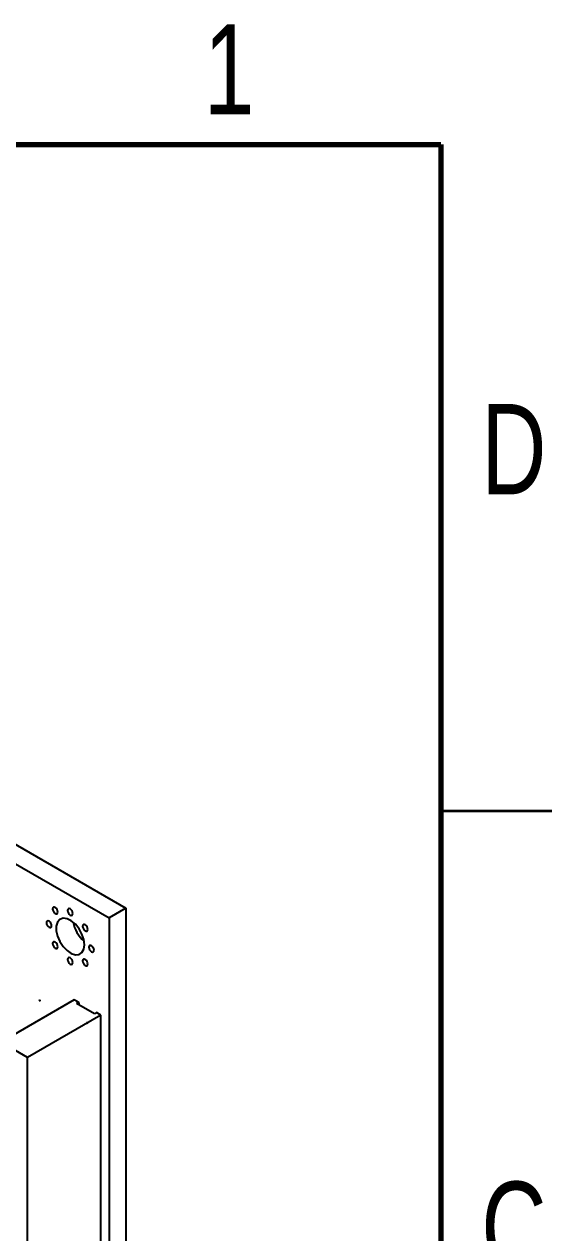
# Model space of a CAD drawing. Header units: millimetres. Extents: x 2 to 294, y 2 to 208.
# Drawn here: x 258.8 to 294.5, y 126.5 to 208.1 of the extents above; entities that cross this region are included whole.
import ezdxf

# ---------------------------------------------------------------- set-up
doc = ezdxf.new("R2010")
doc.units = ezdxf.units.MM
doc.header["$PDSIZE"] = -1
doc.styles.add('SLDTEXTSTYLE0', font='TXT', dxfattribs={"width": 0.75})

msp = doc.modelspace()

# ---------------------------------------------------------------- linework, layer by layer
at = {"color": 7, "linetype": 'Continuous', "lineweight": 70}
for p, q in [((10, 200), (287, 200)), ((287, 200), (287, 10))]:
    msp.add_line(p, q, dxfattribs=at)
at = {"color": 7, "linetype": 'Continuous', "lineweight": 25}
for p, q in [((209.497, 180.887), (265.714, 148.434)), ((258.095, 151.526), (264.582, 147.781)), ((265.714, 148.434), (264.582, 147.781)), ((264.582, 147.781), (264.582, 82.865)), ((265.714, 148.434), (265.714, 83.518)), ((262.23, 142.254), (257.28, 139.397)), ((262.529, 142.081), (262.23, 142.254)), ((262.529, 142.081), (262.388, 142)), ((263.585, 141.308), (262.388, 142)), ((262.529, 142.081), (262.529, 141.918)), ((264.026, 141.217), (259.076, 138.36)), ((263.727, 141.39), (263.585, 141.308)), ((264.026, 141.217), (263.727, 141.39)), ((264.026, 124.625), (264.026, 141.217)), ((259.076, 138.36), (257.28, 139.397)), ((259.076, 121.768), (259.076, 138.36))]:
    msp.add_line(p, q, dxfattribs=at)
at = {"color": 7, "linetype": 'Continuous', "lineweight": 35}
msp.add_line((287, 155), (294.5, 155), dxfattribs=at)
at = {"color": 7, "linetype": 'Continuous'}
for p, q in [((259.891, 142.218), (259.823, 142.178)), ((259.891, 142.218), (259.823, 142.178)), ((259.891, 142.218), (259.891, 142.257)), ((259.891, 142.218), (259.891, 142.257)), ((263.128, 140.699), (263.128, 140.778)), ((263.128, 140.699), (263.128, 140.778)), ((263.128, 140.699), (263.162, 140.679)), ((263.128, 140.699), (263.162, 140.679))]:
    msp.add_line(p, q, dxfattribs=at)
at = {"color": 7, "linetype": 'Continuous', "lineweight": 25, "flags": 128}
for points in [[(261.118, 148.179), (261.104, 148.265), (261.066, 148.353), (261.009, 148.431), (260.941, 148.485), (260.873, 148.509), (260.816, 148.498), (260.778, 148.453), (260.764, 148.383), (260.778, 148.297), (260.816, 148.209), (260.873, 148.132), (260.941, 148.077), (261.009, 148.053), (261.066, 148.065), (261.104, 148.109), (261.118, 148.179)], [(262.908, 145.976), (262.866, 146.326), (262.742, 146.693), (262.549, 147.046), (262.302, 147.352), (262.025, 147.585), (261.741, 147.725), (261.476, 147.758), (261.254, 147.681), (261.093, 147.502), (261.01, 147.237), (261.01, 146.908), (261.093, 146.546), (261.254, 146.182), (261.476, 145.848), (261.741, 145.575), (262.025, 145.387), (262.302, 145.3), (262.549, 145.322), (262.742, 145.451), (262.866, 145.676), (262.908, 145.976)], [(262.13, 148.079), (262.117, 148.165), (262.078, 148.253), (262.021, 148.33), (261.953, 148.385), (261.886, 148.409), (261.828, 148.397), (261.79, 148.353), (261.777, 148.283), (261.79, 148.197), (261.828, 148.109), (261.886, 148.031), (261.953, 147.977), (262.021, 147.953), (262.078, 147.964), (262.117, 148.008), (262.13, 148.079)], [(260.698, 147.252), (260.685, 147.338), (260.647, 147.426), (260.589, 147.504), (260.522, 147.558), (260.454, 147.582), (260.397, 147.57), (260.358, 147.526), (260.345, 147.456), (260.358, 147.37), (260.397, 147.282), (260.454, 147.204), (260.522, 147.15), (260.589, 147.126), (260.647, 147.137), (260.685, 147.182), (260.698, 147.252)], [(263.143, 147.01), (263.129, 147.096), (263.091, 147.184), (263.034, 147.262), (262.966, 147.316), (262.898, 147.34), (262.841, 147.329), (262.803, 147.284), (262.789, 147.214), (262.803, 147.128), (262.841, 147.04), (262.898, 146.963), (262.966, 146.908), (263.034, 146.884), (263.091, 146.896), (263.129, 146.94), (263.143, 147.01)], [(261.118, 145.841), (261.104, 145.927), (261.066, 146.015), (261.009, 146.092), (260.941, 146.147), (260.873, 146.17), (260.816, 146.159), (260.778, 146.115), (260.764, 146.045), (260.778, 145.959), (260.816, 145.87), (260.873, 145.793), (260.941, 145.739), (261.009, 145.715), (261.066, 145.726), (261.104, 145.77), (261.118, 145.841)], [(263.562, 145.599), (263.549, 145.685), (263.51, 145.773), (263.453, 145.85), (263.385, 145.905), (263.318, 145.928), (263.26, 145.917), (263.222, 145.873), (263.209, 145.803), (263.222, 145.717), (263.26, 145.629), (263.318, 145.551), (263.385, 145.497), (263.453, 145.473), (263.51, 145.484), (263.549, 145.528), (263.562, 145.599)], [(262.13, 144.772), (262.117, 144.858), (262.078, 144.946), (262.021, 145.023), (261.953, 145.078), (261.886, 145.102), (261.828, 145.09), (261.79, 145.046), (261.777, 144.976), (261.79, 144.89), (261.828, 144.802), (261.886, 144.724), (261.953, 144.67), (262.021, 144.646), (262.078, 144.657), (262.117, 144.701), (262.13, 144.772)], [(263.143, 144.672), (263.129, 144.758), (263.091, 144.846), (263.034, 144.923), (262.966, 144.978), (262.898, 145.001), (262.841, 144.99), (262.803, 144.946), (262.789, 144.876), (262.803, 144.79), (262.841, 144.701), (262.898, 144.624), (262.966, 144.57), (263.034, 144.546), (263.091, 144.557), (263.129, 144.601), (263.143, 144.672)]]:
    msp.add_lwpolyline(points, dxfattribs=at)
at = {"color": 7, "linetype": 'Continuous', "lineweight": 25}
msp.add_arc((264.271, 147.865), 2.152, 189.98186, 230.01277, dxfattribs=at)
at = {"color": 7, "linetype": 'Continuous'}
for p in [(259.891, 142.218), (259.891, 142.218), (263.128, 140.699), (263.128, 140.699)]:
    msp.add_point(p, dxfattribs=at)

# ---------------------------------------------------------------- texts
at = {"color": 7, "linetype": 'Continuous', "lineweight": 0, "char_height": 6.096, "attachment_point": 2, "style": 'SLDTEXTSTYLE0'}
for s, insert in [('1', (272.689, 208.114)), ('D', (291.93, 182.476)), ('C', (291.937, 129.976))]:
    msp.add_mtext(s, dxfattribs=dict(at, insert=insert))

doc.saveas('drawing.dxf')
